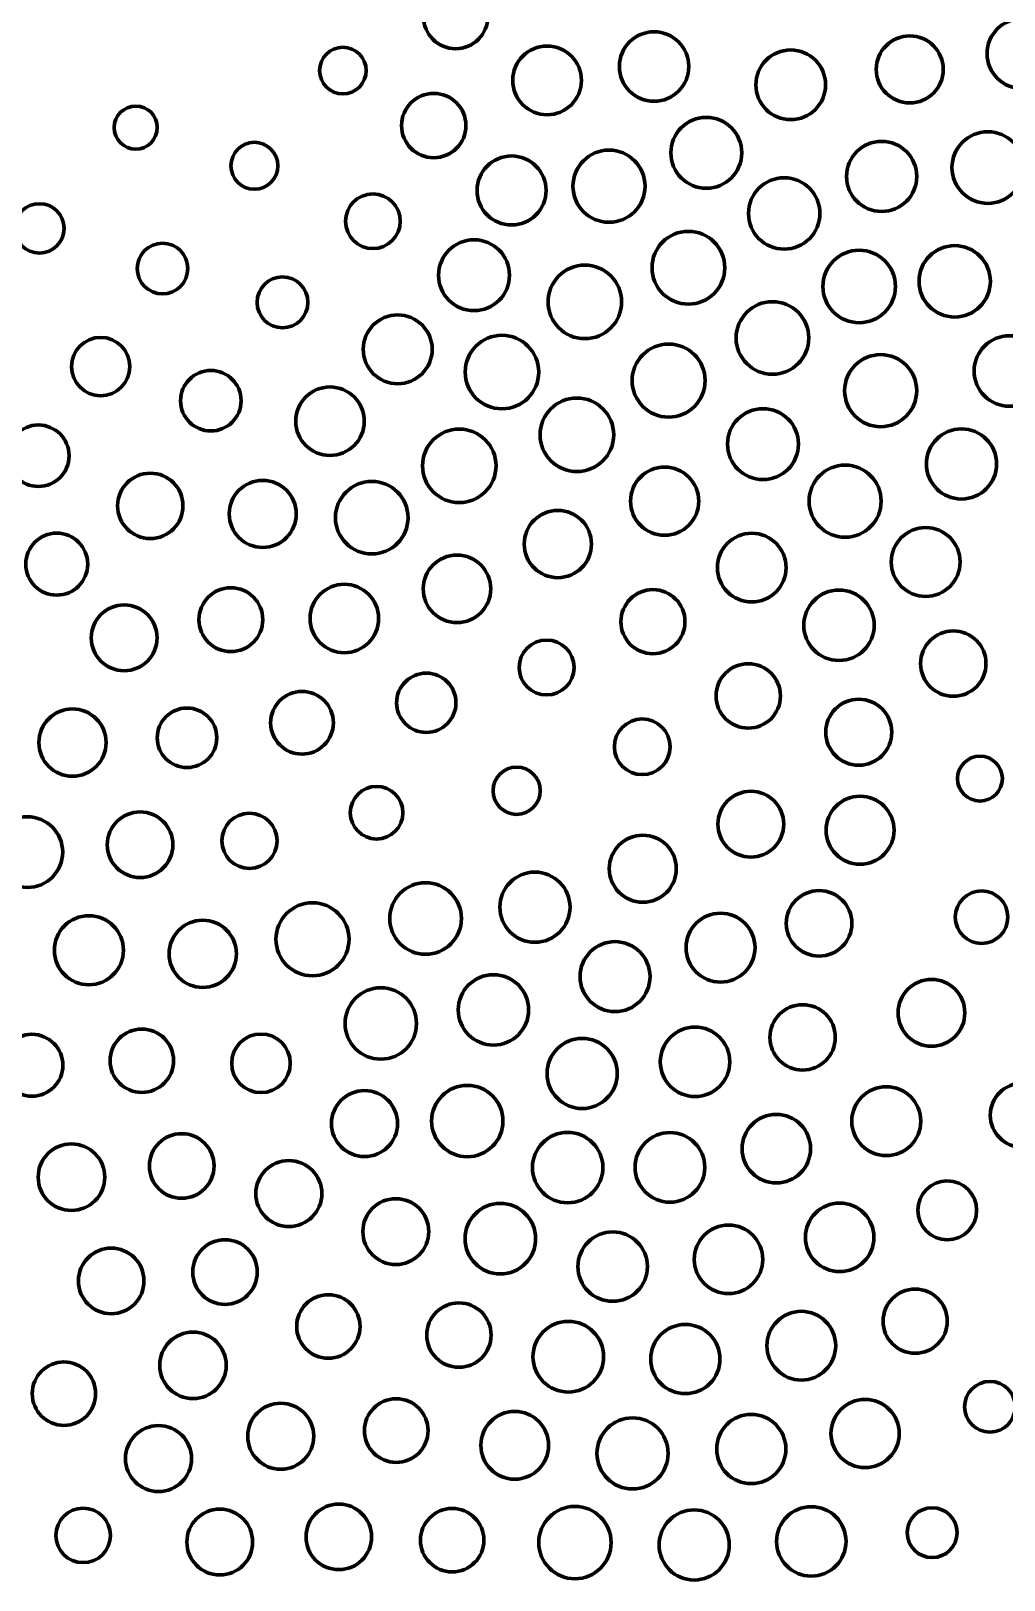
# Model space of a CAD drawing. Header units: inches. Extents: x 1318 to 1675, y 1362 to 1634.
# Drawn here: x 1511.1 to 1550.1, y 1362 to 1424.2 of the extents above; entities that cross this region are included whole.
import ezdxf

# ---------------------------------------------------------------- set-up
doc = ezdxf.new("R2010")
doc.units = ezdxf.units.IN
doc.header["$MEASUREMENT"] = 0
doc.layers.add('svg2985', color=7, linetype='Continuous')

# ---------------------------------------------------------------- blocks, each defined once
blk = doc.blocks.new('block 4')
at = {"layer": 'svg2985', "color": 7, "lineweight": 70}
for points in [[(1528.145, 1426.052), (1528.859, 1426.052), (1529.437, 1425.474), (1529.437, 1424.76), (1529.437, 1424.047), (1528.859, 1423.469), (1528.145, 1423.469), (1527.432, 1423.469), (1526.854, 1424.047), (1526.854, 1424.76), (1526.854, 1425.474), (1527.432, 1426.052), (1528.145, 1426.052)], [(1536.106, 1424.147), (1536.876, 1424.147), (1537.5, 1423.523), (1537.5, 1422.753), (1537.5, 1421.984), (1536.876, 1421.36), (1536.106, 1421.36), (1535.337, 1421.36), (1534.713, 1421.984), (1534.713, 1422.753), (1534.713, 1423.523), (1535.337, 1424.147), (1536.106, 1424.147)], [(1550.87, 1424.675), (1551.645, 1424.675), (1552.273, 1424.047), (1552.273, 1423.273), (1552.273, 1422.498), (1551.645, 1421.869), (1550.87, 1421.869), (1550.095, 1421.869), (1549.467, 1422.498), (1549.467, 1423.273), (1549.467, 1424.047), (1550.095, 1424.675), (1550.87, 1424.675)], [(1523.62, 1423.524), (1524.136, 1423.524), (1524.554, 1423.106), (1524.554, 1422.591), (1524.554, 1422.075), (1524.136, 1421.657), (1523.62, 1421.657), (1523.105, 1421.657), (1522.687, 1422.075), (1522.687, 1422.591), (1522.687, 1423.106), (1523.105, 1423.524), (1523.62, 1423.524)], [(1531.813, 1423.577), (1532.575, 1423.577), (1533.192, 1422.959), (1533.192, 1422.198), (1533.192, 1421.436), (1532.575, 1420.819), (1531.813, 1420.819), (1531.052, 1420.819), (1530.435, 1421.436), (1530.435, 1422.198), (1530.435, 1422.959), (1531.052, 1423.577), (1531.813, 1423.577)], [(1546.365, 1423.983), (1547.107, 1423.983), (1547.709, 1423.381), (1547.709, 1422.638), (1547.709, 1421.896), (1547.107, 1421.293), (1546.365, 1421.293), (1545.622, 1421.293), (1545.02, 1421.896), (1545.02, 1422.638), (1545.02, 1423.381), (1545.622, 1423.983), (1546.365, 1423.983)], [(1541.588, 1423.418), (1542.36, 1423.418), (1542.986, 1422.792), (1542.986, 1422.02), (1542.986, 1421.248), (1542.36, 1420.622), (1541.588, 1420.622), (1540.816, 1420.622), (1540.19, 1421.248), (1540.19, 1422.02), (1540.19, 1422.792), (1540.816, 1423.418), (1541.588, 1423.418)], [(1527.265, 1421.676), (1527.979, 1421.676), (1528.557, 1421.098), (1528.557, 1420.385), (1528.557, 1419.671), (1527.979, 1419.093), (1527.265, 1419.093), (1526.552, 1419.093), (1525.974, 1419.671), (1525.974, 1420.385), (1525.974, 1421.098), (1526.552, 1421.676), (1527.265, 1421.676)], [(1515.309, 1421.169), (1515.788, 1421.169), (1516.175, 1420.781), (1516.175, 1420.303), (1516.175, 1419.825), (1515.788, 1419.438), (1515.309, 1419.438), (1514.832, 1419.438), (1514.444, 1419.825), (1514.444, 1420.303), (1514.444, 1420.781), (1514.832, 1421.169), (1515.309, 1421.169)], [(1538.2, 1420.713), (1538.986, 1420.713), (1539.623, 1420.076), (1539.623, 1419.29), (1539.623, 1418.505), (1538.986, 1417.868), (1538.2, 1417.868), (1537.415, 1417.868), (1536.778, 1418.505), (1536.778, 1419.29), (1536.778, 1420.076), (1537.415, 1420.713), (1538.2, 1420.713)], [(1549.496, 1420.136), (1550.29, 1420.136), (1550.933, 1419.493), (1550.933, 1418.699), (1550.933, 1417.906), (1550.29, 1417.263), (1549.496, 1417.263), (1548.702, 1417.263), (1548.059, 1417.906), (1548.059, 1418.699), (1548.059, 1419.493), (1548.702, 1420.136), (1549.496, 1420.136)], [(1520.069, 1419.712), (1520.59, 1419.712), (1521.012, 1419.289), (1521.012, 1418.769), (1521.012, 1418.248), (1520.59, 1417.826), (1520.069, 1417.826), (1519.548, 1417.826), (1519.126, 1418.248), (1519.126, 1418.769), (1519.126, 1419.289), (1519.548, 1419.712), (1520.069, 1419.712)], [(1534.298, 1419.398), (1535.097, 1419.398), (1535.744, 1418.75), (1535.744, 1417.951), (1535.744, 1417.152), (1535.097, 1416.505), (1534.298, 1416.505), (1533.499, 1416.505), (1532.851, 1417.152), (1532.851, 1417.951), (1532.851, 1418.75), (1533.499, 1419.398), (1534.298, 1419.398)], [(1545.237, 1419.751), (1546.015, 1419.751), (1546.645, 1419.121), (1546.645, 1418.343), (1546.645, 1417.566), (1546.015, 1416.936), (1545.237, 1416.936), (1544.46, 1416.936), (1543.829, 1417.566), (1543.829, 1418.343), (1543.829, 1419.121), (1544.46, 1419.751), (1545.237, 1419.751)], [(1530.389, 1419.163), (1531.153, 1419.163), (1531.772, 1418.544), (1531.772, 1417.78), (1531.772, 1417.015), (1531.153, 1416.396), (1530.389, 1416.396), (1529.624, 1416.396), (1529.005, 1417.015), (1529.005, 1417.78), (1529.005, 1418.544), (1529.624, 1419.163), (1530.389, 1419.163)], [(1541.327, 1418.29), (1542.118, 1418.29), (1542.759, 1417.649), (1542.759, 1416.858), (1542.759, 1416.067), (1542.118, 1415.426), (1541.327, 1415.426), (1540.536, 1415.426), (1539.895, 1416.067), (1539.895, 1416.858), (1539.895, 1417.649), (1540.536, 1418.29), (1541.327, 1418.29)], [(1524.826, 1417.643), (1525.432, 1417.643), (1525.924, 1417.151), (1525.924, 1416.545), (1525.924, 1415.939), (1525.432, 1415.447), (1524.826, 1415.447), (1524.219, 1415.447), (1523.728, 1415.939), (1523.728, 1416.545), (1523.728, 1417.151), (1524.219, 1417.643), (1524.826, 1417.643)], [(1511.444, 1417.249), (1511.992, 1417.249), (1512.436, 1416.805), (1512.436, 1416.257), (1512.436, 1415.71), (1511.992, 1415.266), (1511.444, 1415.266), (1510.897, 1415.266), (1510.453, 1415.71), (1510.453, 1416.257), (1510.453, 1416.805), (1510.897, 1417.249), (1511.444, 1417.249)], [(1537.483, 1416.139), (1538.291, 1416.139), (1538.945, 1415.485), (1538.945, 1414.678), (1538.945, 1413.871), (1538.291, 1413.217), (1537.483, 1413.217), (1536.677, 1413.217), (1536.023, 1413.871), (1536.023, 1414.678), (1536.023, 1415.485), (1536.677, 1416.139), (1537.483, 1416.139)], [(1516.384, 1415.662), (1516.944, 1415.662), (1517.399, 1415.207), (1517.399, 1414.646), (1517.399, 1414.086), (1516.944, 1413.631), (1516.384, 1413.631), (1515.823, 1413.631), (1515.368, 1414.086), (1515.368, 1414.646), (1515.368, 1415.207), (1515.823, 1415.662), (1516.384, 1415.662)], [(1528.883, 1415.801), (1529.669, 1415.801), (1530.306, 1415.165), (1530.306, 1414.379), (1530.306, 1413.593), (1529.669, 1412.957), (1528.883, 1412.957), (1528.098, 1412.957), (1527.461, 1413.593), (1527.461, 1414.379), (1527.461, 1415.165), (1528.098, 1415.801), (1528.883, 1415.801)], [(1548.168, 1415.565), (1548.959, 1415.565), (1549.6, 1414.924), (1549.6, 1414.133), (1549.6, 1413.342), (1548.959, 1412.701), (1548.168, 1412.701), (1547.377, 1412.701), (1546.736, 1413.342), (1546.736, 1414.133), (1546.736, 1414.924), (1547.377, 1415.565), (1548.168, 1415.565)], [(1544.336, 1415.384), (1545.14, 1415.384), (1545.792, 1414.733), (1545.792, 1413.928), (1545.792, 1413.124), (1545.14, 1412.472), (1544.336, 1412.472), (1543.532, 1412.472), (1542.879, 1413.124), (1542.879, 1413.928), (1542.879, 1414.733), (1543.532, 1415.384), (1544.336, 1415.384)], [(1521.197, 1414.308), (1521.76, 1414.308), (1522.218, 1413.851), (1522.218, 1413.288), (1522.218, 1412.724), (1521.76, 1412.267), (1521.197, 1412.267), (1520.633, 1412.267), (1520.176, 1412.724), (1520.176, 1413.288), (1520.176, 1413.851), (1520.633, 1414.308), (1521.197, 1414.308)], [(1533.328, 1414.784), (1534.143, 1414.784), (1534.804, 1414.123), (1534.804, 1413.308), (1534.804, 1412.493), (1534.143, 1411.833), (1533.328, 1411.833), (1532.514, 1411.833), (1531.853, 1412.493), (1531.853, 1413.308), (1531.853, 1414.123), (1532.514, 1414.784), (1533.328, 1414.784)], [(1540.855, 1413.316), (1541.66, 1413.316), (1542.312, 1412.664), (1542.312, 1411.86), (1542.312, 1411.056), (1541.66, 1410.404), (1540.855, 1410.404), (1540.051, 1410.404), (1539.399, 1411.056), (1539.399, 1411.86), (1539.399, 1412.664), (1540.051, 1413.316), (1540.855, 1413.316)], [(1525.82, 1412.788), (1526.584, 1412.788), (1527.203, 1412.169), (1527.203, 1411.405), (1527.203, 1410.641), (1526.584, 1410.021), (1525.82, 1410.021), (1525.056, 1410.021), (1524.436, 1410.641), (1524.436, 1411.405), (1524.436, 1412.169), (1525.056, 1412.788), (1525.82, 1412.788)], [(1513.901, 1411.884), (1514.548, 1411.884), (1515.072, 1411.36), (1515.072, 1410.714), (1515.072, 1410.067), (1514.548, 1409.543), (1513.901, 1409.543), (1513.255, 1409.543), (1512.73, 1410.067), (1512.73, 1410.714), (1512.73, 1411.36), (1513.255, 1411.884), (1513.901, 1411.884)], [(1530.002, 1411.968), (1530.817, 1411.968), (1531.478, 1411.307), (1531.478, 1410.492), (1531.478, 1409.677), (1530.817, 1409.016), (1530.002, 1409.016), (1529.187, 1409.016), (1528.526, 1409.677), (1528.526, 1410.492), (1528.526, 1411.307), (1529.187, 1411.968), (1530.002, 1411.968)], [(1550.361, 1411.947), (1551.141, 1411.947), (1551.774, 1411.314), (1551.774, 1410.534), (1551.774, 1409.754), (1551.141, 1409.121), (1550.361, 1409.121), (1549.581, 1409.121), (1548.948, 1409.754), (1548.948, 1410.534), (1548.948, 1411.314), (1549.581, 1411.947), (1550.361, 1411.947)], [(1536.69, 1411.617), (1537.5, 1411.617), (1538.157, 1410.961), (1538.157, 1410.151), (1538.157, 1409.342), (1537.5, 1408.685), (1536.69, 1408.685), (1535.881, 1408.685), (1535.225, 1409.342), (1535.225, 1410.151), (1535.225, 1410.961), (1535.881, 1411.617), (1536.69, 1411.617)], [(1545.197, 1411.192), (1545.996, 1411.192), (1546.644, 1410.544), (1546.644, 1409.745), (1546.644, 1408.946), (1545.996, 1408.299), (1545.197, 1408.299), (1544.398, 1408.299), (1543.751, 1408.946), (1543.751, 1409.745), (1543.751, 1410.544), (1544.398, 1411.192), (1545.197, 1411.192)], [(1518.324, 1410.556), (1518.994, 1410.556), (1519.538, 1410.012), (1519.538, 1409.342), (1519.538, 1408.671), (1518.994, 1408.128), (1518.324, 1408.128), (1517.653, 1408.128), (1517.109, 1408.671), (1517.109, 1409.342), (1517.109, 1410.012), (1517.653, 1410.556), (1518.324, 1410.556)], [(1523.102, 1409.894), (1523.861, 1409.894), (1524.476, 1409.279), (1524.476, 1408.52), (1524.476, 1407.761), (1523.861, 1407.146), (1523.102, 1407.146), (1522.343, 1407.146), (1521.728, 1407.761), (1521.728, 1408.52), (1521.728, 1409.279), (1522.343, 1409.894), (1523.102, 1409.894)], [(1533.009, 1409.451), (1533.824, 1409.451), (1534.485, 1408.79), (1534.485, 1407.975), (1534.485, 1407.161), (1533.824, 1406.5), (1533.009, 1406.5), (1532.194, 1406.5), (1531.533, 1407.161), (1531.533, 1407.975), (1531.533, 1408.79), (1532.194, 1409.451), (1533.009, 1409.451)], [(1540.477, 1409.023), (1541.262, 1409.023), (1541.899, 1408.386), (1541.899, 1407.601), (1541.899, 1406.815), (1541.262, 1406.178), (1540.477, 1406.178), (1539.691, 1406.178), (1539.054, 1406.815), (1539.054, 1407.601), (1539.054, 1408.386), (1539.691, 1409.023), (1540.477, 1409.023)], [(1511.401, 1408.369), (1512.082, 1408.369), (1512.634, 1407.817), (1512.634, 1407.135), (1512.634, 1406.454), (1512.082, 1405.902), (1511.401, 1405.902), (1510.719, 1405.902), (1510.167, 1406.454), (1510.167, 1407.135), (1510.167, 1407.817), (1510.719, 1408.369), (1511.401, 1408.369)], [(1528.289, 1408.205), (1529.104, 1408.205), (1529.765, 1407.544), (1529.765, 1406.729), (1529.765, 1405.914), (1529.104, 1405.254), (1528.289, 1405.254), (1527.474, 1405.254), (1526.814, 1405.914), (1526.814, 1406.729), (1526.814, 1407.544), (1527.474, 1408.205), (1528.289, 1408.205)], [(1548.441, 1408.213), (1549.218, 1408.213), (1549.849, 1407.583), (1549.849, 1406.805), (1549.849, 1406.028), (1549.218, 1405.397), (1548.441, 1405.397), (1547.663, 1405.397), (1547.033, 1406.028), (1547.033, 1406.805), (1547.033, 1407.583), (1547.663, 1408.213), (1548.441, 1408.213)], [(1543.772, 1406.758), (1544.571, 1406.758), (1545.218, 1406.11), (1545.218, 1405.311), (1545.218, 1404.512), (1544.571, 1403.865), (1543.772, 1403.865), (1542.973, 1403.865), (1542.325, 1404.512), (1542.325, 1405.311), (1542.325, 1406.11), (1542.973, 1406.758), (1543.772, 1406.758)], [(1515.893, 1406.435), (1516.617, 1406.435), (1517.204, 1405.848), (1517.204, 1405.124), (1517.204, 1404.4), (1516.617, 1403.813), (1515.893, 1403.813), (1515.169, 1403.813), (1514.582, 1404.4), (1514.582, 1405.124), (1514.582, 1405.848), (1515.169, 1406.435), (1515.893, 1406.435)], [(1520.403, 1406.144), (1521.146, 1406.144), (1521.748, 1405.541), (1521.748, 1404.799), (1521.748, 1404.056), (1521.146, 1403.454), (1520.403, 1403.454), (1519.66, 1403.454), (1519.058, 1404.056), (1519.058, 1404.799), (1519.058, 1405.541), (1519.66, 1406.144), (1520.403, 1406.144)], [(1536.529, 1406.68), (1537.285, 1406.68), (1537.898, 1406.067), (1537.898, 1405.311), (1537.898, 1404.555), (1537.285, 1403.942), (1536.529, 1403.942), (1535.773, 1403.942), (1535.16, 1404.555), (1535.16, 1405.311), (1535.16, 1406.067), (1535.773, 1406.68), (1536.529, 1406.68)], [(1524.779, 1406.105), (1525.583, 1406.105), (1526.235, 1405.454), (1526.235, 1404.649), (1526.235, 1403.845), (1525.583, 1403.193), (1524.779, 1403.193), (1523.975, 1403.193), (1523.323, 1403.845), (1523.323, 1404.649), (1523.323, 1405.454), (1523.975, 1406.105), (1524.779, 1406.105)], [(1532.244, 1404.94), (1532.99, 1404.94), (1533.594, 1404.336), (1533.594, 1403.59), (1533.594, 1402.845), (1532.99, 1402.241), (1532.244, 1402.241), (1531.499, 1402.241), (1530.895, 1402.845), (1530.895, 1403.59), (1530.895, 1404.336), (1531.499, 1404.94), (1532.244, 1404.94)], [(1547.004, 1404.254), (1547.768, 1404.254), (1548.387, 1403.634), (1548.387, 1402.87), (1548.387, 1402.106), (1547.768, 1401.487), (1547.004, 1401.487), (1546.239, 1401.487), (1545.62, 1402.106), (1545.62, 1402.87), (1545.62, 1403.634), (1546.239, 1404.254), (1547.004, 1404.254)], [(1512.139, 1404.027), (1512.825, 1404.027), (1513.382, 1403.471), (1513.382, 1402.784), (1513.382, 1402.097), (1512.825, 1401.541), (1512.139, 1401.541), (1511.452, 1401.541), (1510.895, 1402.097), (1510.895, 1402.784), (1510.895, 1403.471), (1511.452, 1404.027), (1512.139, 1404.027)], [(1540.025, 1404.025), (1540.787, 1404.025), (1541.404, 1403.408), (1541.404, 1402.647), (1541.404, 1401.885), (1540.787, 1401.268), (1540.025, 1401.268), (1539.263, 1401.268), (1538.646, 1401.885), (1538.646, 1402.647), (1538.646, 1403.408), (1539.263, 1404.025), (1540.025, 1404.025)], [(1528.198, 1403.147), (1528.946, 1403.147), (1529.552, 1402.54), (1529.552, 1401.792), (1529.552, 1401.044), (1528.946, 1400.438), (1528.198, 1400.438), (1527.45, 1400.438), (1526.843, 1401.044), (1526.843, 1401.792), (1526.843, 1402.54), (1527.45, 1403.147), (1528.198, 1403.147)], [(1519.127, 1401.838), (1519.834, 1401.838), (1520.408, 1401.264), (1520.408, 1400.556), (1520.408, 1399.848), (1519.834, 1399.274), (1519.127, 1399.274), (1518.418, 1399.274), (1517.844, 1399.848), (1517.844, 1400.556), (1517.844, 1401.264), (1518.418, 1401.838), (1519.127, 1401.838)], [(1523.678, 1401.977), (1524.437, 1401.977), (1525.052, 1401.362), (1525.052, 1400.603), (1525.052, 1399.844), (1524.437, 1399.229), (1523.678, 1399.229), (1522.92, 1399.229), (1522.304, 1399.844), (1522.304, 1400.603), (1522.304, 1401.362), (1522.92, 1401.977), (1523.678, 1401.977)], [(1536.06, 1401.762), (1536.771, 1401.762), (1537.347, 1401.186), (1537.347, 1400.475), (1537.347, 1399.765), (1536.771, 1399.188), (1536.06, 1399.188), (1535.35, 1399.188), (1534.774, 1399.765), (1534.774, 1400.475), (1534.774, 1401.186), (1535.35, 1401.762), (1536.06, 1401.762)], [(1514.844, 1401.148), (1515.574, 1401.148), (1516.165, 1400.557), (1516.165, 1399.828), (1516.165, 1399.098), (1515.574, 1398.507), (1514.844, 1398.507), (1514.115, 1398.507), (1513.524, 1399.098), (1513.524, 1399.828), (1513.524, 1400.557), (1514.115, 1401.148), (1514.844, 1401.148)], [(1543.526, 1401.744), (1544.307, 1401.744), (1544.939, 1401.111), (1544.939, 1400.331), (1544.939, 1399.551), (1544.307, 1398.918), (1543.526, 1398.918), (1542.746, 1398.918), (1542.114, 1399.551), (1542.114, 1400.331), (1542.114, 1401.111), (1542.746, 1401.744), (1543.526, 1401.744)], [(1548.113, 1400.105), (1548.837, 1400.105), (1549.424, 1399.518), (1549.424, 1398.794), (1549.424, 1398.069), (1548.837, 1397.483), (1548.113, 1397.483), (1547.389, 1397.483), (1546.802, 1398.069), (1546.802, 1398.794), (1546.802, 1399.518), (1547.389, 1400.105), (1548.113, 1400.105)], [(1531.794, 1399.738), (1532.403, 1399.738), (1532.897, 1399.245), (1532.897, 1398.636), (1532.897, 1398.027), (1532.403, 1397.533), (1531.794, 1397.533), (1531.185, 1397.533), (1530.692, 1398.027), (1530.692, 1398.636), (1530.692, 1399.245), (1531.185, 1399.738), (1531.794, 1399.738)], [(1539.887, 1398.786), (1540.6, 1398.786), (1541.178, 1398.208), (1541.178, 1397.495), (1541.178, 1396.781), (1540.6, 1396.203), (1539.887, 1396.203), (1539.173, 1396.203), (1538.595, 1396.781), (1538.595, 1397.495), (1538.595, 1398.208), (1539.173, 1398.786), (1539.887, 1398.786)], [(1526.968, 1398.412), (1527.625, 1398.412), (1528.158, 1397.879), (1528.158, 1397.222), (1528.158, 1396.565), (1527.625, 1396.032), (1526.968, 1396.032), (1526.311, 1396.032), (1525.778, 1396.565), (1525.778, 1397.222), (1525.778, 1397.879), (1526.311, 1398.412), (1526.968, 1398.412)], [(1521.98, 1397.675), (1522.675, 1397.675), (1523.238, 1397.112), (1523.238, 1396.417), (1523.238, 1395.723), (1522.675, 1395.16), (1521.98, 1395.16), (1521.286, 1395.16), (1520.722, 1395.723), (1520.722, 1396.417), (1520.722, 1397.112), (1521.286, 1397.675), (1521.98, 1397.675)], [(1512.77, 1396.974), (1513.516, 1396.974), (1514.12, 1396.369), (1514.12, 1395.624), (1514.12, 1394.879), (1513.516, 1394.274), (1512.77, 1394.274), (1512.025, 1394.274), (1511.421, 1394.879), (1511.421, 1395.624), (1511.421, 1396.369), (1512.025, 1396.974), (1512.77, 1396.974)], [(1517.365, 1397.01), (1518.026, 1397.01), (1518.56, 1396.476), (1518.56, 1395.816), (1518.56, 1395.156), (1518.026, 1394.621), (1517.365, 1394.621), (1516.705, 1394.621), (1516.171, 1395.156), (1516.171, 1395.816), (1516.171, 1396.476), (1516.705, 1397.01), (1517.365, 1397.01)], [(1544.318, 1397.365), (1545.051, 1397.365), (1545.644, 1396.772), (1545.644, 1396.04), (1545.644, 1395.308), (1545.051, 1394.715), (1544.318, 1394.715), (1543.586, 1394.715), (1542.993, 1395.308), (1542.993, 1396.04), (1542.993, 1396.772), (1543.586, 1397.365), (1544.318, 1397.365)], [(1535.632, 1396.57), (1536.249, 1396.57), (1536.75, 1396.07), (1536.75, 1395.453), (1536.75, 1394.836), (1536.249, 1394.336), (1535.632, 1394.336), (1535.015, 1394.336), (1534.515, 1394.836), (1534.515, 1395.453), (1534.515, 1396.07), (1535.015, 1396.57), (1535.632, 1396.57)], [(1549.181, 1395.078), (1549.678, 1395.078), (1550.081, 1394.675), (1550.081, 1394.178), (1550.081, 1393.682), (1549.678, 1393.279), (1549.181, 1393.279), (1548.684, 1393.279), (1548.282, 1393.682), (1548.282, 1394.178), (1548.282, 1394.675), (1548.684, 1395.078), (1549.181, 1395.078)], [(1530.592, 1394.639), (1531.115, 1394.639), (1531.539, 1394.214), (1531.539, 1393.691), (1531.539, 1393.167), (1531.115, 1392.743), (1530.592, 1392.743), (1530.068, 1392.743), (1529.644, 1393.167), (1529.644, 1393.691), (1529.644, 1394.214), (1530.068, 1394.639), (1530.592, 1394.639)], [(1524.974, 1393.863), (1525.556, 1393.863), (1526.028, 1393.391), (1526.028, 1392.808), (1526.028, 1392.226), (1525.556, 1391.754), (1524.974, 1391.754), (1524.392, 1391.754), (1523.919, 1392.226), (1523.919, 1392.808), (1523.919, 1393.391), (1524.392, 1393.863), (1524.974, 1393.863)], [(1539.99, 1393.671), (1540.72, 1393.671), (1541.311, 1393.079), (1541.311, 1392.35), (1541.311, 1391.621), (1540.72, 1391.03), (1539.99, 1391.03), (1539.261, 1391.03), (1538.67, 1391.621), (1538.67, 1392.35), (1538.67, 1393.079), (1539.261, 1393.671), (1539.99, 1393.671)], [(1544.372, 1393.471), (1545.125, 1393.471), (1545.736, 1392.86), (1545.736, 1392.107), (1545.736, 1391.353), (1545.125, 1390.743), (1544.372, 1390.743), (1543.618, 1390.743), (1543.008, 1391.353), (1543.008, 1392.107), (1543.008, 1392.86), (1543.618, 1393.471), (1544.372, 1393.471)], [(1510.96, 1392.645), (1511.743, 1392.645), (1512.378, 1392.01), (1512.378, 1391.227), (1512.378, 1390.444), (1511.743, 1389.81), (1510.96, 1389.81), (1510.177, 1389.81), (1509.542, 1390.444), (1509.542, 1391.227), (1509.542, 1392.01), (1510.177, 1392.645), (1510.96, 1392.645)], [(1515.484, 1392.841), (1516.211, 1392.841), (1516.8, 1392.252), (1516.8, 1391.525), (1516.8, 1390.798), (1516.211, 1390.209), (1515.484, 1390.209), (1514.757, 1390.209), (1514.168, 1390.798), (1514.168, 1391.525), (1514.168, 1392.252), (1514.757, 1392.841), (1515.484, 1392.841)], [(1519.872, 1392.789), (1520.483, 1392.789), (1520.979, 1392.293), (1520.979, 1391.681), (1520.979, 1391.069), (1520.483, 1390.574), (1519.872, 1390.574), (1519.26, 1390.574), (1518.764, 1391.069), (1518.764, 1391.681), (1518.764, 1392.293), (1519.26, 1392.789), (1519.872, 1392.789)], [(1535.655, 1391.908), (1536.398, 1391.908), (1536.999, 1391.306), (1536.999, 1390.563), (1536.999, 1389.82), (1536.398, 1389.218), (1535.655, 1389.218), (1534.912, 1389.218), (1534.31, 1389.82), (1534.31, 1390.563), (1534.31, 1391.306), (1534.912, 1391.908), (1535.655, 1391.908)], [(1526.94, 1390), (1527.734, 1390), (1528.377, 1389.357), (1528.377, 1388.564), (1528.377, 1387.77), (1527.734, 1387.127), (1526.94, 1387.127), (1526.146, 1387.127), (1525.503, 1387.77), (1525.503, 1388.564), (1525.503, 1389.357), (1526.146, 1390), (1526.94, 1390)], [(1531.325, 1390.425), (1532.102, 1390.425), (1532.733, 1389.795), (1532.733, 1389.017), (1532.733, 1388.24), (1532.102, 1387.61), (1531.325, 1387.61), (1530.547, 1387.61), (1529.917, 1388.24), (1529.917, 1389.017), (1529.917, 1389.795), (1530.547, 1390.425), (1531.325, 1390.425)], [(1542.728, 1389.686), (1543.454, 1389.686), (1544.044, 1389.097), (1544.044, 1388.37), (1544.044, 1387.643), (1543.454, 1387.054), (1542.728, 1387.054), (1542.001, 1387.054), (1541.412, 1387.643), (1541.412, 1388.37), (1541.412, 1389.097), (1542.001, 1389.686), (1542.728, 1389.686)], [(1549.247, 1389.671), (1549.829, 1389.671), (1550.301, 1389.199), (1550.301, 1388.617), (1550.301, 1388.034), (1549.829, 1387.563), (1549.247, 1387.563), (1548.665, 1387.563), (1548.193, 1388.034), (1548.193, 1388.617), (1548.193, 1389.199), (1548.665, 1389.671), (1549.247, 1389.671)], [(1522.4, 1389.195), (1523.209, 1389.195), (1523.866, 1388.539), (1523.866, 1387.729), (1523.866, 1386.92), (1523.209, 1386.264), (1522.4, 1386.264), (1521.59, 1386.264), (1520.934, 1386.92), (1520.934, 1387.729), (1520.934, 1388.539), (1521.59, 1389.195), (1522.4, 1389.195)], [(1538.773, 1388.778), (1539.537, 1388.778), (1540.156, 1388.159), (1540.156, 1387.394), (1540.156, 1386.63), (1539.537, 1386.011), (1538.773, 1386.011), (1538.009, 1386.011), (1537.389, 1386.63), (1537.389, 1387.394), (1537.389, 1388.159), (1538.009, 1388.778), (1538.773, 1388.778)], [(1513.43, 1388.674), (1514.195, 1388.674), (1514.814, 1388.054), (1514.814, 1387.29), (1514.814, 1386.526), (1514.195, 1385.906), (1513.43, 1385.906), (1512.666, 1385.906), (1512.047, 1386.526), (1512.047, 1387.29), (1512.047, 1388.054), (1512.666, 1388.674), (1513.43, 1388.674)], [(1517.998, 1388.496), (1518.743, 1388.496), (1519.348, 1387.892), (1519.348, 1387.146), (1519.348, 1386.401), (1518.743, 1385.797), (1517.998, 1385.797), (1517.252, 1385.797), (1516.648, 1386.401), (1516.648, 1387.146), (1516.648, 1387.892), (1517.252, 1388.496), (1517.998, 1388.496)], [(1534.54, 1387.635), (1535.314, 1387.635), (1535.943, 1387.007), (1535.943, 1386.232), (1535.943, 1385.457), (1535.314, 1384.829), (1534.54, 1384.829), (1533.765, 1384.829), (1533.136, 1385.457), (1533.136, 1386.232), (1533.136, 1387.007), (1533.765, 1387.635), (1534.54, 1387.635)], [(1529.662, 1386.31), (1530.442, 1386.31), (1531.074, 1385.677), (1531.074, 1384.897), (1531.074, 1384.117), (1530.442, 1383.485), (1529.662, 1383.485), (1528.881, 1383.485), (1528.249, 1384.117), (1528.249, 1384.897), (1528.249, 1385.677), (1528.881, 1386.31), (1529.662, 1386.31)], [(1525.142, 1385.783), (1525.933, 1385.783), (1526.573, 1385.142), (1526.573, 1384.351), (1526.573, 1383.56), (1525.933, 1382.919), (1525.142, 1382.919), (1524.351, 1382.919), (1523.71, 1383.56), (1523.71, 1384.351), (1523.71, 1385.142), (1524.351, 1385.783), (1525.142, 1385.783)], [(1547.235, 1386.117), (1547.975, 1386.117), (1548.575, 1385.517), (1548.575, 1384.777), (1548.575, 1384.037), (1547.975, 1383.437), (1547.235, 1383.437), (1546.495, 1383.437), (1545.895, 1384.037), (1545.895, 1384.777), (1545.895, 1385.517), (1546.495, 1386.117), (1547.235, 1386.117)], [(1542.067, 1385.105), (1542.792, 1385.105), (1543.378, 1384.518), (1543.378, 1383.794), (1543.378, 1383.07), (1542.792, 1382.483), (1542.067, 1382.483), (1541.343, 1382.483), (1540.756, 1383.07), (1540.756, 1383.794), (1540.756, 1384.518), (1541.343, 1385.105), (1542.067, 1385.105)], [(1511.142, 1383.917), (1511.829, 1383.917), (1512.386, 1383.36), (1512.386, 1382.673), (1512.386, 1381.987), (1511.829, 1381.43), (1511.142, 1381.43), (1510.456, 1381.43), (1509.899, 1381.987), (1509.899, 1382.673), (1509.899, 1383.36), (1510.456, 1383.917), (1511.142, 1383.917)], [(1515.554, 1384.128), (1516.256, 1384.128), (1516.826, 1383.559), (1516.826, 1382.856), (1516.826, 1382.153), (1516.256, 1381.584), (1515.554, 1381.584), (1514.851, 1381.584), (1514.281, 1382.153), (1514.281, 1382.856), (1514.281, 1383.559), (1514.851, 1384.128), (1515.554, 1384.128)], [(1520.334, 1383.928), (1520.984, 1383.928), (1521.51, 1383.402), (1521.51, 1382.752), (1521.51, 1382.103), (1520.984, 1381.577), (1520.334, 1381.577), (1519.685, 1381.577), (1519.159, 1382.103), (1519.159, 1382.752), (1519.159, 1383.402), (1519.685, 1383.928), (1520.334, 1383.928)], [(1533.221, 1383.753), (1533.999, 1383.753), (1534.629, 1383.123), (1534.629, 1382.345), (1534.629, 1381.568), (1533.999, 1380.938), (1533.221, 1380.938), (1532.444, 1380.938), (1531.813, 1381.568), (1531.813, 1382.345), (1531.813, 1383.123), (1532.444, 1383.753), (1533.221, 1383.753)], [(1537.75, 1384.206), (1538.52, 1384.206), (1539.144, 1383.582), (1539.144, 1382.812), (1539.144, 1382.043), (1538.52, 1381.419), (1537.75, 1381.419), (1536.981, 1381.419), (1536.357, 1382.043), (1536.357, 1382.812), (1536.357, 1383.582), (1536.981, 1384.206), (1537.75, 1384.206)], [(1550.883, 1381.955), (1551.594, 1381.955), (1552.17, 1381.379), (1552.17, 1380.669), (1552.17, 1379.958), (1551.594, 1379.382), (1550.883, 1379.382), (1550.172, 1379.382), (1549.596, 1379.958), (1549.596, 1380.669), (1549.596, 1381.379), (1550.172, 1381.955), (1550.883, 1381.955)], [(1524.489, 1381.661), (1525.221, 1381.661), (1525.814, 1381.068), (1525.814, 1380.336), (1525.814, 1379.604), (1525.221, 1379.01), (1524.489, 1379.01), (1523.757, 1379.01), (1523.163, 1379.604), (1523.163, 1380.336), (1523.163, 1381.068), (1523.757, 1381.661), (1524.489, 1381.661)], [(1528.612, 1381.868), (1529.403, 1381.868), (1530.044, 1381.227), (1530.044, 1380.437), (1530.044, 1379.646), (1529.403, 1379.004), (1528.612, 1379.004), (1527.821, 1379.004), (1527.18, 1379.646), (1527.18, 1380.437), (1527.18, 1381.227), (1527.821, 1381.868), (1528.612, 1381.868)], [(1545.424, 1381.815), (1546.188, 1381.815), (1546.807, 1381.196), (1546.807, 1380.432), (1546.807, 1379.668), (1546.188, 1379.048), (1545.424, 1379.048), (1544.66, 1379.048), (1544.04, 1379.668), (1544.04, 1380.432), (1544.04, 1381.196), (1544.66, 1381.815), (1545.424, 1381.815)], [(1541.01, 1380.701), (1541.768, 1380.701), (1542.384, 1380.085), (1542.384, 1379.327), (1542.384, 1378.568), (1541.768, 1377.953), (1541.01, 1377.953), (1540.251, 1377.953), (1539.636, 1378.568), (1539.636, 1379.327), (1539.636, 1380.085), (1540.251, 1380.701), (1541.01, 1380.701)], [(1512.729, 1379.519), (1513.466, 1379.519), (1514.064, 1378.921), (1514.064, 1378.184), (1514.064, 1377.446), (1513.466, 1376.848), (1512.729, 1376.848), (1511.991, 1376.848), (1511.394, 1377.446), (1511.394, 1378.184), (1511.394, 1378.921), (1511.991, 1379.519), (1512.729, 1379.519)], [(1517.154, 1379.929), (1517.87, 1379.929), (1518.451, 1379.349), (1518.451, 1378.633), (1518.451, 1377.917), (1517.87, 1377.336), (1517.154, 1377.336), (1516.438, 1377.336), (1515.858, 1377.917), (1515.858, 1378.633), (1515.858, 1379.349), (1516.438, 1379.929), (1517.154, 1379.929)], [(1532.638, 1379.981), (1533.419, 1379.981), (1534.051, 1379.349), (1534.051, 1378.569), (1534.051, 1377.788), (1533.419, 1377.156), (1532.638, 1377.156), (1531.858, 1377.156), (1531.226, 1377.788), (1531.226, 1378.569), (1531.226, 1379.349), (1531.858, 1379.981), (1532.638, 1379.981)], [(1536.741, 1379.976), (1537.513, 1379.976), (1538.139, 1379.35), (1538.139, 1378.578), (1538.139, 1377.806), (1537.513, 1377.18), (1536.741, 1377.18), (1535.969, 1377.18), (1535.343, 1377.806), (1535.343, 1378.578), (1535.343, 1379.35), (1535.969, 1379.976), (1536.741, 1379.976)], [(1521.451, 1378.852), (1522.183, 1378.852), (1522.776, 1378.258), (1522.776, 1377.526), (1522.776, 1376.794), (1522.183, 1376.201), (1521.451, 1376.201), (1520.719, 1376.201), (1520.126, 1376.794), (1520.126, 1377.526), (1520.126, 1378.258), (1520.719, 1378.852), (1521.451, 1378.852)], [(1547.868, 1378.034), (1548.52, 1378.034), (1549.049, 1377.506), (1549.049, 1376.854), (1549.049, 1376.202), (1548.52, 1375.674), (1547.868, 1375.674), (1547.216, 1375.674), (1546.688, 1376.202), (1546.688, 1376.854), (1546.688, 1377.506), (1547.216, 1378.034), (1547.868, 1378.034)], [(1525.742, 1377.32), (1526.472, 1377.32), (1527.063, 1376.729), (1527.063, 1375.999), (1527.063, 1375.27), (1526.472, 1374.679), (1525.742, 1374.679), (1525.013, 1374.679), (1524.421, 1375.27), (1524.421, 1375.999), (1524.421, 1376.729), (1525.013, 1377.32), (1525.742, 1377.32)], [(1529.938, 1377.133), (1530.72, 1377.133), (1531.355, 1376.498), (1531.355, 1375.716), (1531.355, 1374.932), (1530.72, 1374.298), (1529.938, 1374.298), (1529.155, 1374.298), (1528.52, 1374.932), (1528.52, 1375.716), (1528.52, 1376.498), (1529.155, 1377.133), (1529.938, 1377.133)], [(1543.554, 1377.142), (1544.313, 1377.142), (1544.928, 1376.527), (1544.928, 1375.768), (1544.928, 1375.009), (1544.313, 1374.394), (1543.554, 1374.394), (1542.795, 1374.394), (1542.18, 1375.009), (1542.18, 1375.768), (1542.18, 1376.527), (1542.795, 1377.142), (1543.554, 1377.142)], [(1518.89, 1375.672), (1519.606, 1375.672), (1520.187, 1375.092), (1520.187, 1374.375), (1520.187, 1373.659), (1519.606, 1373.079), (1518.89, 1373.079), (1518.174, 1373.079), (1517.594, 1373.659), (1517.594, 1374.375), (1517.594, 1375.092), (1518.174, 1375.672), (1518.89, 1375.672)], [(1534.446, 1375.988), (1535.215, 1375.988), (1535.839, 1375.365), (1535.839, 1374.595), (1535.839, 1373.826), (1535.215, 1373.202), (1534.446, 1373.202), (1533.676, 1373.202), (1533.052, 1373.826), (1533.052, 1374.595), (1533.052, 1375.365), (1533.676, 1375.988), (1534.446, 1375.988)], [(1539.094, 1376.26), (1539.852, 1376.26), (1540.468, 1375.645), (1540.468, 1374.886), (1540.468, 1374.127), (1539.852, 1373.512), (1539.094, 1373.512), (1538.335, 1373.512), (1537.72, 1374.127), (1537.72, 1374.886), (1537.72, 1375.645), (1538.335, 1376.26), (1539.094, 1376.26)], [(1514.325, 1375.335), (1515.051, 1375.335), (1515.64, 1374.746), (1515.64, 1374.019), (1515.64, 1373.293), (1515.051, 1372.704), (1514.325, 1372.704), (1513.598, 1372.704), (1513.009, 1373.293), (1513.009, 1374.019), (1513.009, 1374.746), (1513.598, 1375.335), (1514.325, 1375.335)], [(1523.038, 1373.465), (1523.741, 1373.465), (1524.31, 1372.895), (1524.31, 1372.193), (1524.31, 1371.49), (1523.741, 1370.92), (1523.038, 1370.92), (1522.335, 1370.92), (1521.766, 1371.49), (1521.766, 1372.193), (1521.766, 1372.895), (1522.335, 1373.465), (1523.038, 1373.465)], [(1546.582, 1373.691), (1547.293, 1373.691), (1547.869, 1373.114), (1547.869, 1372.404), (1547.869, 1371.693), (1547.293, 1371.117), (1546.582, 1371.117), (1545.871, 1371.117), (1545.295, 1371.693), (1545.295, 1372.404), (1545.295, 1373.114), (1545.871, 1373.691), (1546.582, 1373.691)], [(1528.277, 1373.14), (1528.99, 1373.14), (1529.569, 1372.561), (1529.569, 1371.848), (1529.569, 1371.135), (1528.99, 1370.556), (1528.277, 1370.556), (1527.564, 1370.556), (1526.986, 1371.135), (1526.986, 1371.848), (1526.986, 1372.561), (1527.564, 1373.14), (1528.277, 1373.14)], [(1542.014, 1372.8), (1542.776, 1372.8), (1543.393, 1372.183), (1543.393, 1371.421), (1543.393, 1370.659), (1542.776, 1370.042), (1542.014, 1370.042), (1541.253, 1370.042), (1540.635, 1370.659), (1540.635, 1371.421), (1540.635, 1372.183), (1541.253, 1372.8), (1542.014, 1372.8)], [(1517.606, 1371.968), (1518.343, 1371.968), (1518.941, 1371.37), (1518.941, 1370.633), (1518.941, 1369.895), (1518.343, 1369.297), (1517.606, 1369.297), (1516.869, 1369.297), (1516.271, 1369.895), (1516.271, 1370.633), (1516.271, 1371.37), (1516.869, 1371.968), (1517.606, 1371.968)], [(1532.664, 1372.396), (1533.447, 1372.396), (1534.082, 1371.762), (1534.082, 1370.979), (1534.082, 1370.196), (1533.447, 1369.561), (1532.664, 1369.561), (1531.882, 1369.561), (1531.247, 1370.196), (1531.247, 1370.979), (1531.247, 1371.762), (1531.882, 1372.396), (1532.664, 1372.396)], [(1537.361, 1372.273), (1538.128, 1372.273), (1538.749, 1371.651), (1538.749, 1370.884), (1538.749, 1370.118), (1538.128, 1369.496), (1537.361, 1369.496), (1536.594, 1369.496), (1535.972, 1370.118), (1535.972, 1370.884), (1535.972, 1371.651), (1536.594, 1372.273), (1537.361, 1372.273)], [(1512.428, 1370.769), (1513.131, 1370.769), (1513.7, 1370.199), (1513.7, 1369.497), (1513.7, 1368.794), (1513.131, 1368.224), (1512.428, 1368.224), (1511.725, 1368.224), (1511.156, 1368.794), (1511.156, 1369.497), (1511.156, 1370.199), (1511.725, 1370.769), (1512.428, 1370.769)], [(1549.583, 1369.985), (1550.144, 1369.985), (1550.599, 1369.53), (1550.599, 1368.969), (1550.599, 1368.408), (1550.144, 1367.954), (1549.583, 1367.954), (1549.022, 1367.954), (1548.567, 1368.408), (1548.567, 1368.969), (1548.567, 1369.53), (1549.022, 1369.985), (1549.583, 1369.985)], [(1521.126, 1369.112), (1521.858, 1369.112), (1522.452, 1368.519), (1522.452, 1367.787), (1522.452, 1367.055), (1521.858, 1366.461), (1521.126, 1366.461), (1520.394, 1366.461), (1519.8, 1367.055), (1519.8, 1367.787), (1519.8, 1368.519), (1520.394, 1369.112), (1521.126, 1369.112)], [(1525.761, 1369.291), (1526.467, 1369.291), (1527.039, 1368.72), (1527.039, 1368.014), (1527.039, 1367.309), (1526.467, 1366.737), (1525.761, 1366.737), (1525.056, 1366.737), (1524.484, 1367.309), (1524.484, 1368.014), (1524.484, 1368.72), (1525.056, 1369.291), (1525.761, 1369.291)], [(1544.574, 1369.265), (1545.33, 1369.265), (1545.943, 1368.652), (1545.943, 1367.896), (1545.943, 1367.14), (1545.33, 1366.527), (1544.574, 1366.527), (1543.818, 1366.527), (1543.205, 1367.14), (1543.205, 1367.896), (1543.205, 1368.652), (1543.818, 1369.265), (1544.574, 1369.265)], [(1516.223, 1368.217), (1516.955, 1368.217), (1517.548, 1367.624), (1517.548, 1366.892), (1517.548, 1366.16), (1516.955, 1365.566), (1516.223, 1365.566), (1515.491, 1365.566), (1514.897, 1366.16), (1514.897, 1366.892), (1514.897, 1367.624), (1515.491, 1368.217), (1516.223, 1368.217)], [(1530.515, 1368.783), (1531.266, 1368.783), (1531.875, 1368.174), (1531.875, 1367.423), (1531.875, 1366.672), (1531.266, 1366.064), (1530.515, 1366.064), (1529.765, 1366.064), (1529.156, 1366.672), (1529.156, 1367.423), (1529.156, 1368.174), (1529.765, 1368.783), (1530.515, 1368.783)], [(1535.243, 1368.526), (1536.031, 1368.526), (1536.67, 1367.887), (1536.67, 1367.099), (1536.67, 1366.31), (1536.031, 1365.671), (1535.243, 1365.671), (1534.455, 1365.671), (1533.816, 1366.31), (1533.816, 1367.099), (1533.816, 1367.887), (1534.455, 1368.526), (1535.243, 1368.526)], [(1540.006, 1368.663), (1540.773, 1368.663), (1541.395, 1368.041), (1541.395, 1367.275), (1541.395, 1366.508), (1540.773, 1365.886), (1540.006, 1365.886), (1539.24, 1365.886), (1538.618, 1366.508), (1538.618, 1367.275), (1538.618, 1368.041), (1539.24, 1368.663), (1540.006, 1368.663)], [(1513.197, 1364.9), (1513.801, 1364.9), (1514.29, 1364.41), (1514.29, 1363.807), (1514.29, 1363.203), (1513.801, 1362.714), (1513.197, 1362.714), (1512.593, 1362.714), (1512.104, 1363.203), (1512.104, 1363.807), (1512.104, 1364.41), (1512.593, 1364.9), (1513.197, 1364.9)], [(1518.679, 1364.861), (1519.408, 1364.861), (1520, 1364.27), (1520, 1363.541), (1520, 1362.812), (1519.408, 1362.22), (1518.679, 1362.22), (1517.95, 1362.22), (1517.359, 1362.812), (1517.359, 1363.541), (1517.359, 1364.27), (1517.95, 1364.861), (1518.679, 1364.861)], [(1523.456, 1365.065), (1524.183, 1365.065), (1524.772, 1364.476), (1524.772, 1363.749), (1524.772, 1363.022), (1524.183, 1362.433), (1523.456, 1362.433), (1522.73, 1362.433), (1522.141, 1363.022), (1522.141, 1363.749), (1522.141, 1364.476), (1522.73, 1365.065), (1523.456, 1365.065)], [(1528.007, 1364.888), (1528.709, 1364.888), (1529.279, 1364.319), (1529.279, 1363.616), (1529.279, 1362.914), (1528.709, 1362.344), (1528.007, 1362.344), (1527.304, 1362.344), (1526.734, 1362.914), (1526.734, 1363.616), (1526.734, 1364.319), (1527.304, 1364.888), (1528.007, 1364.888)], [(1532.931, 1364.97), (1533.732, 1364.97), (1534.382, 1364.321), (1534.382, 1363.519), (1534.382, 1362.717), (1533.732, 1362.067), (1532.931, 1362.067), (1532.129, 1362.067), (1531.479, 1362.717), (1531.479, 1363.519), (1531.479, 1364.321), (1532.129, 1364.97), (1532.931, 1364.97)], [(1537.716, 1364.833), (1538.494, 1364.833), (1539.124, 1364.203), (1539.124, 1363.425), (1539.124, 1362.648), (1538.494, 1362.017), (1537.716, 1362.017), (1536.938, 1362.017), (1536.308, 1362.648), (1536.308, 1363.425), (1536.308, 1364.203), (1536.938, 1364.833), (1537.716, 1364.833)], [(1542.414, 1364.96), (1543.184, 1364.96), (1543.807, 1364.336), (1543.807, 1363.567), (1543.807, 1362.797), (1543.184, 1362.174), (1542.414, 1362.174), (1541.644, 1362.174), (1541.021, 1362.797), (1541.021, 1363.567), (1541.021, 1364.336), (1541.644, 1364.96), (1542.414, 1364.96)], [(1547.263, 1364.919), (1547.816, 1364.919), (1548.264, 1364.471), (1548.264, 1363.918), (1548.264, 1363.365), (1547.816, 1362.917), (1547.263, 1362.917), (1546.71, 1362.917), (1546.262, 1363.365), (1546.262, 1363.918), (1546.262, 1364.471), (1546.71, 1364.919), (1547.263, 1364.919)]]:
    blk.add_open_spline(points, degree=3, knots=[0, 0, 0, 0, 1, 1, 1, 2, 2, 2, 3, 3, 3, 4, 4, 4, 4], dxfattribs=at)
blk = doc.blocks.new('block 3')
at = {"layer": 'svg2985'}
blk.add_blockref('block 4', (0, 0), dxfattribs=at)

msp = doc.modelspace()

# ---------------------------------------------------------------- block references
at = {"layer": 'svg2985'}
msp.add_blockref('block 3', (0, 0), dxfattribs=at)

doc.saveas('drawing.dxf')
